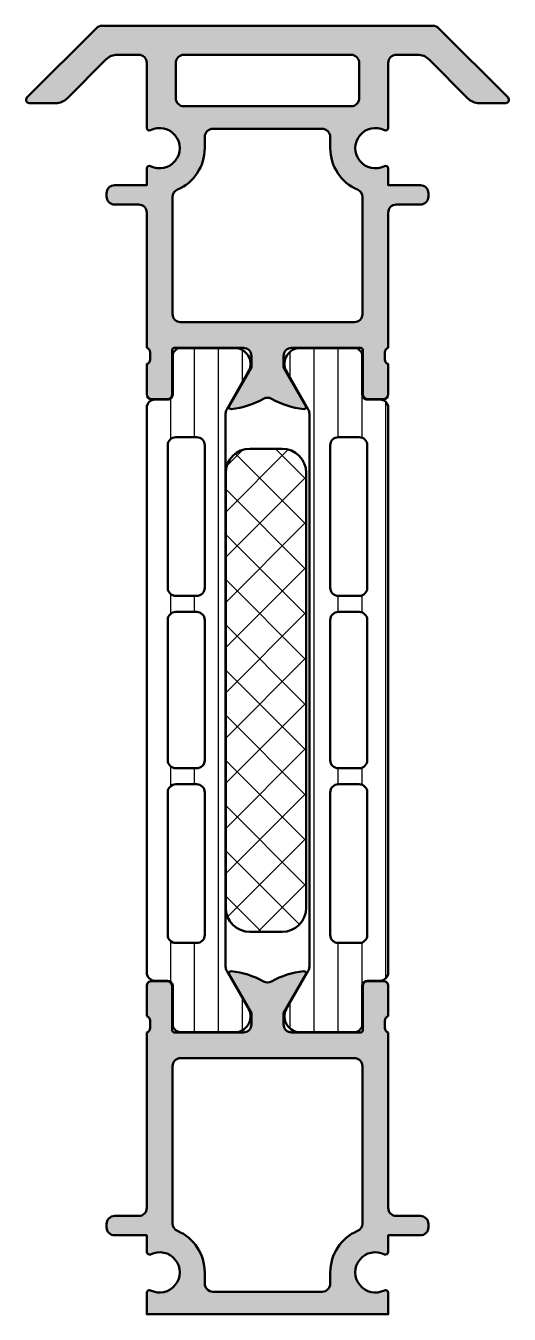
# Model space of a CAD drawing. Extents: x -7.5 to 22.5, y 0 to 80.
import ezdxf

# ---------------------------------------------------------------- set-up
doc = ezdxf.new("R2010")
doc.units = 0
for name, color, linetype, lineweight in [('0S-Alu contour', 7, 'Continuous', 50), ('0S-Alu hatch', 252, 'Continuous', 25), ('0S-Plastic contour', 254, 'Continuous', 50), ('0S-Plastic hatch', 253, 'Continuous', 25), ('0S-PT contour', 91, 'Continuous', 50), ('0S-PT hatch', 103, 'Continuous', 25)]:
    doc.layers.add(name, color=color, linetype=linetype, lineweight=lineweight)
pattern_1 = [(90, (0, 0), (-1.4859, 0), [])]

# ---------------------------------------------------------------- blocks, each defined once
blk = doc.blocks.new('346080__0D799F79_7EFB_4247_BAD4_C87EAAE6A629_')
at = {"layer": '0S-Alu hatch'}
h = blk.add_hatch(color=256, dxfattribs=at)
edge = h.paths.add_edge_path()
edge.add_line((2.89239105769e-05, 17.50002960205892), (2.8923910577e-05, 6.60003566741944))
edge.add_ellipse((-0.500013080869529, 6.600077672200706), major_axis=(-0.5000420065443594, 0), ratio=1, start_angle=90.0048114040394, end_angle=179.9951870110159, ccw=False)
edge.add_line((-0.4999710899210198, 6.100035667419438), (-1.999971030316371, 6.100035667419442))
edge.add_arc((-2.000228584716777, 5.600293221819845), 0.4997425119680484, 89.9704712318081, 180.0295287681875)
edge.add_line((-2.499971030316374, 5.600035667419478), (-2.499971030316374, 5.400023460388187))
edge.add_arc((-2.000218433039981, 5.399776057664576), 0.4997526585147987, 179.9716357037107, 270.0283642962989)
edge.add_line((-1.999971030316364, 4.900023460388182), (2.89239105769e-05, 4.900023460388186))
edge.add_line((2.89239105769e-05, 4.900023460388186), (-1.1372609898e-06, 3.865708730298914))
edge.add_arc((0.1657697569461196, 3.865703912357967), 0.1657708942771233, 179.9983347638019, 296.6132503565432)
edge.add_ellipse((0.7999870031057511, 2.599932995519967), major_axis=(-1.250000107417438, 0), ratio=1, start_angle=63.38683025048903, end_angle=296.6132591603734, ccw=False)
edge.add_arc((0.165767883745403, 1.334153465063353), 0.165779434419912, 63.38683025048902, 180.6286241129365)
edge.add_line((-1.5729132503e-06, 1.332334642454973), (0, 0))
edge.add_line((0, 0), (15.00002896968362, 0))
edge.add_line((15.00002896968362, 0), (15.00002896968362, 1.333801093661761))
edge.add_arc((14.83424990975447, 1.334153465063313), 0.165779434419946, 359.8782152357872, 476.6131697495111)
edge.add_ellipse((14.20002664630073, 2.599941266334264), major_axis=(-1.250009358356809, 0), ratio=1, start_angle=-116.6137069584521, end_angle=116.61316974951129, ccw=False)
edge.add_arc((14.83426591990201, 3.865736341936234), 0.1657931100806558, 243.3870600369931, 360.001665236198)
edge.add_line((15.00005902991265, 3.865741160523059), (15.00002896968363, 4.900023460388182))
edge.add_line((15.00002896968363, 4.900023460388182), (17.00002896968362, 4.900023460388185))
edge.add_arc((17.00027637240724, 5.399776057664564), 0.4997526585147854, 269.9716357037015, 360.0283642963021)
edge.add_line((17.50002896968362, 5.40002346038821), (17.50002896968362, 5.600035667419446))
edge.add_arc((17.00028652408403, 5.600293221819843), 0.499742511968044, 359.9704712318125, 450.0295287681927)
edge.add_line((17.00002896968362, 6.100035667419435), (15.50005948726174, 6.10003566741944))
edge.add_ellipse((15.50007096750912, 6.600077666876957), major_axis=(-0.5000419995893023, 0), ratio=1, start_angle=0.0048123791303282815, end_angle=89.99868457105032, ccw=False)
edge.add_line((15.00002896968362, 6.600035667419046), (15.00002896968362, 17.50002960205895))
edge.add_ellipse((15.07886541622667, 17.76755019405207), major_axis=(-0.2788950563274393, 0), ratio=1, start_angle=-1.1645893740957263, end_angle=73.580123580507, ccw=False)
edge.add_line((14.80002796968362, 17.77321860205044), (14.80002796968362, 18.22681260205044))
edge.add_ellipse((15.07889606532678, 18.23247326152751), major_axis=(-0.2789255417371401, 0), ratio=1, start_angle=-73.57540544464592, end_angle=1.1628700728883814, ccw=False)
edge.add_line((15.00002896968361, 18.50001660205044), (15.00002896968361, 20.38002760205896))
edge.add_arc((14.70002896968362, 20.38002760205896), 0.2999999999999971, 0, 90.00000000000067)
edge.add_line((14.70002896968361, 20.68002760205896), (13.72005465064083, 20.68002760205895))
edge.add_arc((13.72005465064082, 20.38002760205896), 0.2999999999999971, 89.99999999999967, 180)
edge.add_line((13.42005465064083, 20.38002760205896), (13.42005465064083, 17.62002960205896))
edge.add_ellipse((13.30005465064081, 17.62002960205895), major_axis=(-0.1200000000000241, 0), ratio=1, start_angle=90, end_angle=180, ccw=False)
edge.add_line((13.30005465064081, 17.50002960205893), (9.000028969683626, 17.50002960205893))
edge.add_ellipse((9.000028969683633, 18.00002960205893), major_axis=(-0.5000000000000036, 0), ratio=1, start_angle=0, end_angle=89.9999999999992, ccw=False)
edge.add_line((8.500028969683626, 18.00002960205893), (8.50002896968363, 18.70002960205893))
edge.add_line((8.50002896968363, 18.70002960205893), (9.87874930679488, 21.08825208965241))
edge.add_arc((9.76190918503533, 21.16190981741064), 0.1381197846482952, 327.7720668596318, 455.6225775507947)
edge.add_arc((10.23825221085743, 16.32342074021117), 4.999999999999957, 95.62257755079365, 119.8584385353931)
edge.add_ellipse((7.500028946797101, 21.09334037854454), major_axis=(-0.5000000000000036, 0), ratio=1, start_angle=60.14156146460829, end_angle=119.8584385353958, ccw=False)
edge.add_arc((4.761805682736737, 16.3234207402111), 5.000000000000028, 60.14156146460649, 84.37742244920602)
edge.add_arc((5.238148708558877, 21.16190981741064), 0.1381197846483, 84.37742244920582, 212.2279331403701)
edge.add_line((5.121308586799324, 21.08825208965241), (6.500028923910576, 18.70002960205892))
edge.add_line((6.500028923910576, 18.70002960205892), (6.500028923910575, 18.00002960205893))
edge.add_ellipse((6.000028923910572, 18.00002960205893), major_axis=(-0.5000000000000036, 0), ratio=1, start_angle=90.00000000000011, end_angle=180, ccw=False)
edge.add_line((6.000028923910573, 17.50002960205893), (1.700003242953368, 17.50002960205893))
edge.add_ellipse((1.700003242953367, 17.62002960205893), major_axis=(-0.120000000000001, 0), ratio=1, start_angle=0, end_angle=90.00000000000051, ccw=False)
edge.add_line((1.580003242953367, 17.62002960205893), (1.580003242953367, 20.38002760205893))
edge.add_arc((1.280003242953362, 20.38002760205893), 0.3000000000000078, 0, 89.99999999999947)
edge.add_line((1.280003242953364, 20.68002760205894), (0.3000289239105851, 20.68002760205893))
edge.add_arc((0.3000289239105831, 20.38002760205893), 0.3000000000000027, 89.99999999999962, 180)
edge.add_line((2.89239105804e-05, 20.38002760205893), (2.89239105804e-05, 18.50001660205042))
edge.add_ellipse((-0.0788381717325956, 18.23247326152747), major_axis=(-0.2789255417371566, 0), ratio=1, start_angle=178.8371299271139, end_angle=253.5754054446439, ccw=False)
edge.add_line((0.2000299239105807, 18.22681260205042), (0.2000299239105807, 17.77321860205042))
edge.add_ellipse((-0.0788075226324704, 17.76755019405204), major_axis=(-0.2788950563274382, 0), ratio=1, start_angle=106.41987641949271, end_angle=181.1645893740969, ccw=False)
edge = h.paths.add_edge_path()
edge.add_line((1.600004555621125, 5.63307553345733), (1.600004555621125, 15.40002346038819))
edge.add_ellipse((2.100031235651439, 15.39999678035787), major_axis=(-0.5000266807420995, 0), ratio=1, start_angle=270.00305714313663, end_angle=359.99694285675906, ccw=False)
edge.add_line((2.100004555621122, 15.90002346038818), (12.900022866168, 15.90002346038818))
edge.add_ellipse((12.90003318627854, 15.40003378049872), major_axis=(-0.4999896799959683, 0), ratio=1, start_angle=179.9988173777202, end_angle=270.00118262196577, ccw=False)
edge.add_line((13.400022866168, 15.40002346038813), (13.40002286616799, 5.633079660194056))
edge.add_ellipse((12.900022866168, 5.633079660194057), major_axis=(-0.4999999999999947, 0), ratio=1, start_angle=113.1999937799194, end_angle=180, ccw=False)
edge.add_arc((14.20003083855247, 2.599932899485758), 2.800000000039161, 113.1999937799194, 180)
edge.add_line((11.40003083851331, 2.599932899485759), (11.40003083851332, 1.899993896484375))
edge.add_ellipse((10.90003083851332, 1.899993896484375), major_axis=(-0.5, 0), ratio=1, start_angle=90, end_angle=180, ccw=False)
edge.add_line((10.90003083851332, 1.399993896484375), (4.099986954986541, 1.399993896484375))
edge.add_ellipse((4.09998695498654, 1.899993896484376), major_axis=(-0.5000000000000009, 0), ratio=1, start_angle=0, end_angle=90.00000000000011, ccw=False)
edge.add_line((3.599986954986539, 1.899993896484376), (3.599986954986539, 2.599932899481002))
edge.add_arc((0.7999869549854008, 2.599932899481002), 2.800000000001139, 0, 66.79982434315943)
edge.add_ellipse((2.100004555621127, 5.633075533457329), major_axis=(-0.5000000000000007, 0), ratio=1, start_angle=0, end_angle=66.79982434315929, ccw=False)
at = {"layer": '0S-Alu contour', "color": 7}
for points in [[(5.121308586799324, 21.08825208965241), (6.500028923910576, 18.70002960205892), (6.500028923910575, 18.00002960205893)], [(8.500028969683626, 18.00002960205893), (8.50002896968363, 18.70002960205893), (9.87874930679488, 21.08825208965241)], [(2.89239105804e-05, 20.38002760205893), (2.89239105804e-05, 18.50001660205042)], [(1.280003242953364, 20.68002760205894), (0.3000289239105851, 20.68002760205893)], [(1.580003242953367, 17.62002960205893), (1.580003242953367, 20.38002760205893)], [(13.42005465064083, 20.38002760205896), (13.42005465064083, 17.62002960205896)], [(14.70002896968361, 20.68002760205896), (13.72005465064083, 20.68002760205895)], [(15.00002896968361, 18.50001660205044), (15.00002896968361, 20.38002760205896)], [(0.2000299239105807, 18.22681260205042), (0.2000299239105807, 17.77321860205042)], [(14.80002796968362, 17.77321860205044), (14.80002796968362, 18.22681260205044)], [(2.89239105769e-05, 17.50002960205892), (2.8923910577e-05, 6.60003566741944)], [(6.000028923910573, 17.50002960205893), (1.700003242953368, 17.50002960205893)], [(13.30005465064081, 17.50002960205893), (9.000028969683626, 17.50002960205893)], [(15.00002896968362, 6.600035667419046), (15.00002896968362, 17.50002960205895)], [(1.600004555621125, 5.63307553345733), (1.600004555621125, 15.40002346038819)], [(2.100004555621122, 15.90002346038818), (12.900022866168, 15.90002346038818)], [(13.400022866168, 15.40002346038813), (13.40002286616799, 5.633079660194056)], [(-2.499971030316374, 5.600035667419478), (-2.499971030316374, 5.400023460388187)], [(-0.4999710899210198, 6.100035667419438), (-1.999971030316371, 6.100035667419442)], [(17.00002896968362, 6.100035667419435), (15.50005948726174, 6.10003566741944)], [(17.50002896968362, 5.40002346038821), (17.50002896968362, 5.600035667419446)], [(-1.999971030316364, 4.900023460388182), (2.89239105769e-05, 4.900023460388186), (-1.1372609898e-06, 3.865708730298914)], [(15.00005902991265, 3.865741160523059), (15.00002896968363, 4.900023460388182), (17.00002896968362, 4.900023460388185)], [(3.599986954986539, 1.899993896484376), (3.599986954986539, 2.599932899481002)], [(11.40003083851331, 2.599932899485759), (11.40003083851332, 1.899993896484375)], [(-1.5729132503e-06, 1.332334642454973), (0, 0), (15.00002896968362, 0), (15.00002896968362, 1.333801093661761)], [(10.90003083851332, 1.399993896484375), (4.099986954986541, 1.399993896484375)]]:
    blk.add_lwpolyline(points, dxfattribs=at)
for centre, radius, start, end in [((5.238148708558877, 21.16190981741064), 0.1381197846483, 84.37742244920582, 212.2279331403701), ((4.761805682736737, 16.3234207402111), 5.000000000000028, 60.14156146460649, 84.37742244920602), ((10.23825221085743, 16.32342074021117), 4.999999999999957, 95.62257755079365, 119.8584385353931), ((9.76190918503533, 21.16190981741064), 0.1381197846482952, 327.7720668596318, 95.62257755079469), ((0.3000289239105831, 20.38002760205893), 0.3000000000000027, 89.99999999999962, 180), ((1.280003242953362, 20.38002760205893), 0.3000000000000078, 0, 89.99999999999947), ((13.72005465064082, 20.38002760205896), 0.2999999999999971, 89.99999999999967, 180), ((14.70002896968362, 20.38002760205896), 0.2999999999999971, 0, 90.00000000000067), ((-2.000228584716777, 5.600293221819845), 0.4997425119680484, 89.9704712318081, 180.0295287681875), ((17.00028652408403, 5.600293221819843), 0.499742511968044, 359.9704712318125, 90.0295287681927), ((-2.000218433039981, 5.399776057664576), 0.4997526585147987, 179.9716357037107, 270.0283642962989), ((0.7999869549854008, 2.599932899481002), 2.800000000001139, 0, 66.79982434315943), ((14.20003083855247, 2.599932899485758), 2.800000000039161, 113.1999937799194, 180), ((17.00027637240724, 5.399776057664564), 0.4997526585147854, 269.9716357037015, 0.0283642963021678), ((0.1657697569461196, 3.865703912357967), 0.1657708942771233, 179.9983347638019, 296.6132503565432), ((14.83426591990201, 3.865736341936234), 0.1657931100806558, 243.3870600369931, 0.0016652361980822), ((0.165767883745403, 1.334153465063353), 0.165779434419912, 63.38683025048902, 180.6286241129365), ((14.83424990975447, 1.334153465063313), 0.165779434419946, 359.8782152357872, 116.6131697495111)]:
    blk.add_arc(centre, radius, start, end, dxfattribs=at)
at = {"layer": '0S-Alu contour', "color": 7, "extrusion": (0, 0, -1)}
for centre, radius, start, end in [((-7.500028946797101, 21.09334037854454), 0.5000000000000036, 240.1415614646042, 299.8584385353918), ((0.0788381717325956, 18.23247326152747), 0.2789255417371566, 106.4245945553561, 181.1628700728862), ((-15.07889606532678, 18.23247326152751), 0.2789255417371401, 358.8371299271116, 73.57540544464592), ((0.0788075226324704, 17.76755019405204), 0.2788950563274382, 178.8354106259031, 253.5801235805073), ((-1.700003242953367, 17.62002960205893), 0.120000000000001, 269.9999999999995, 0), ((-6.000028923910572, 18.00002960205893), 0.5000000000000036, 180, 269.9999999999999), ((-9.000028969683633, 18.00002960205893), 0.5000000000000036, 270.0000000000008, 0), ((-13.30005465064081, 17.62002960205895), 0.1200000000000241, 180, 270), ((-15.07886541622667, 17.76755019405207), 0.2788950563274393, 286.419876419493, 1.164589374095672), ((-2.100031235651439, 15.39999678035787), 0.5000266807420995, 0.0030571432409504, 89.99694285686336), ((-12.90003318627854, 15.40003378049872), 0.4999896799959683, 89.99881737803425, 180.0011826222798), ((0.500013080869529, 6.600077672200706), 0.5000420065443594, 180.0048129889842, 269.9951885959606), ((-15.50007096750912, 6.600077666876957), 0.5000419995893023, 270.0013154289497, 359.9951876208697), ((-2.100004555621127, 5.633075533457329), 0.5000000000000007, 293.2001756568407, 0), ((-12.900022866168, 5.633079660194057), 0.4999999999999947, 180, 246.8000062200806), ((-0.7999870031057511, 2.599932995519967), 1.250000107417438, 63.38674083962662, 296.613169749511), ((-14.20002664630073, 2.599941266334264), 1.250009358356809, 243.3868302504887, 116.6137069584522), ((-4.09998695498654, 1.899993896484376), 0.5000000000000009, 269.9999999999999, 0), ((-10.90003083851332, 1.899993896484375), 0.5, 180, 270)]:
    blk.add_arc(centre, radius, start, end, dxfattribs=at)
blk = doc.blocks.new('368680__554D587D_BAA9_4C55_BEB9_07C86E115BAE_')
at = {"layer": '0S-PT hatch'}
h = blk.add_hatch(dxfattribs=at)
h.set_pattern_fill('ANSI37', color=256, scale=0.625, angle=90, style=0)
h.set_pattern_definition([(135, (0, 0), (-1.403165018917055, -1.403165018917055), []), (225, (0, 0), (1.403165018917055, -1.403165018917055), [])])
edge = h.paths.add_edge_path()
edge.add_arc((6.405330926124975, 52.2413645173685), 1.5, 90, 180)
edge.add_line((4.905330926124975, 52.2413645173685), (4.905330926124975, 25.2413645173685))
edge.add_arc((6.405330926124975, 25.2413645173685), 1.5, 180, 270)
edge.add_line((6.405330926124975, 23.7413645173685), (8.405330926124975, 23.7413645173685))
edge.add_arc((8.405330926124975, 25.2413645173685), 1.5, 270, 360)
edge.add_line((9.905330926124975, 25.2413645173685), (9.905330926124975, 52.2413645173685))
edge.add_arc((8.405330926124975, 52.2413645173685), 1.5, 0, 90)
edge.add_line((8.405330926124975, 53.74136451736849), (6.405330926124975, 53.74136451736849))
at = {"layer": '0S-PT contour', "color": 7}
for points in [[(8.405330926124975, 53.74136451736849), (6.405330926124975, 53.74136451736849)], [(4.905330926124975, 52.2413645173685), (4.905330926124975, 25.2413645173685)], [(9.905330926124975, 25.2413645173685), (9.905330926124975, 52.2413645173685)], [(6.405330926124975, 23.7413645173685), (8.405330926124975, 23.7413645173685)]]:
    blk.add_lwpolyline(points, dxfattribs=at)
for centre, start, end in [((6.405330926124975, 52.2413645173685), 90, 180), ((8.405330926124975, 52.2413645173685), 0, 90), ((6.405330926124975, 25.2413645173685), 180, 270), ((8.405330926124975, 25.2413645173685), 270, 0)]:
    blk.add_arc(centre, 1.5, start, end, dxfattribs=at)
blk = doc.blocks.new('284015__17DD1407_E9AD_4F3C_A95F_A4BABF3EAE0A___3DB1131D_4E0D_4E26_A39C_05E73E5D67B9_')
at = {"layer": '0S-Plastic hatch'}
h = blk.add_hatch(dxfattribs=at)
h.set_pattern_fill('ANSI31', color=256, scale=0.4680000000000001, angle=45, style=0)
h.set_pattern_definition(pattern_1)
edge = h.paths.add_edge_path()
edge.add_line((15.00127567324182, 56.29238092622379), (15.00016298394707, 21.20988757453984))
edge.add_ellipse((14.50016566308723, 21.20990300592413), major_axis=(-0.4999973210979765, 0), ratio=1, start_angle=89.99761772008799, end_angle=179.998231684107, ccw=False)
edge.add_line((14.50014487388453, 20.70990568525834), (13.68981354106963, 20.70993431167654))
edge.add_arc((13.68980267483531, 20.40993431187334), 0.2999999999999934, 89.99792470211386, 179.9979247021014)
edge.add_line((13.3898026750321, 20.40994517810772), (13.39004769561292, 18.00994678472217))
edge.add_ellipse((12.89005171840669, 18.00996225534193), major_axis=(-0.4999959774455781, 0), ratio=1, start_angle=89.9976222209279, end_angle=179.9982271832753, ccw=False)
edge.add_line((12.89003096853678, 17.50996627832691), (9.413489472730946, 17.51009292579099))
edge.add_ellipse((9.555835973612721, 18.49990584526169), major_axis=(-0.9999960709244767, 0), ratio=1, start_angle=-32.72909139772668, end_angle=81.81631665021439, ccw=False)
edge.add_line((8.714602907392479, 19.04057124101222), (10.03315533684888, 21.3241803302616))
edge.add_arc((9.600151675595194, 21.57419598845542), 0.5000000000017341, 329.997928102921, 359.9978647972849)
edge.add_line((10.10015167524973, 21.57417735529663), (10.10123798768076, 55.92844611089619))
edge.add_arc((9.601237988025083, 55.92846369852667), 0.4999999999822601, 359.9979846060473, 389.9979213026107)
edge.add_line((10.03425975964536, 56.17844798860326), (8.71587276184369, 58.46215258984989))
edge.add_ellipse((9.557144992502465, 59.00275704394438), major_axis=(-0.9999960709244767, 0), ratio=1, start_angle=-81.82046724598729, end_angle=32.72494080195412, ccw=False)
edge.add_line((9.41487019558826, 59.99258027262079), (12.89141169139411, 59.9924536251567))
edge.add_ellipse((12.89139622077438, 59.49245764795049), major_axis=(-0.4999959774455462, 0), ratio=1, start_angle=179.9976222209286, end_angle=269.99822718330336, ccw=False)
edge.add_line((13.39139219778936, 59.49243689808059), (13.39097331757655, 57.09243852874208))
edge.add_arc((13.69097331737982, 57.09242766250778), 0.3000000000000183, 179.9979247021014, 269.9979247021026)
edge.add_line((13.69096245114544, 56.79242766270456), (14.50129378396035, 56.79239903628634))
edge.add_ellipse((14.50127835257608, 56.29240171542654), major_axis=(-0.4999973210979339, 0), ratio=1, start_angle=179.9976177199983, end_angle=269.998231684144, ccw=False)
edge = h.paths.add_edge_path()
edge.add_line((13.70071428536301, 45.10132102927189), (13.70071428536301, 53.95133018454523))
edge.add_arc((13.20072954415211, 53.95133018455045), 0.4999847412109091, 0, 90.00000000000448)
edge.add_line((13.20072954415208, 54.45131492576136), (11.90071886299973, 54.45131492576136))
edge.add_arc((11.90071886299971, 53.95129966697232), 0.5000152587890412, 89.99999999999756, 180)
edge.add_line((11.40070360421067, 53.95129966697232), (11.40070360421068, 45.10132102927942))
edge.add_arc((11.90069996485398, 45.10131738992035), 0.4999963606565535, 179.9995829571354, 270.0004170425919)
edge.add_line((11.90070360421067, 44.60132102927704), (13.20069771047859, 44.60132102927706))
edge.add_arc((13.20071428327538, 45.10132103109003), 0.5000000020876368, 269.998100897386, 360)
edge = h.paths.add_edge_path()
edge.add_line((13.70071428536303, 34.40131492575615), (13.70071428536301, 43.10132102927183))
edge.add_arc((13.20071428536302, 43.10132102927704), 0.5, 0, 90.00000000000063)
edge.add_line((13.20071428536301, 43.60132102927704), (11.90070360421065, 43.60132102927701))
edge.add_arc((11.90070360421068, 43.10132102927699), 0.5000000000000125, 90.00000000000306, 180)
edge.add_line((11.40070360421067, 43.10132102927699), (11.40070360421067, 34.40131492576138))
edge.add_arc((11.90070360421069, 34.40131492576138), 0.5000000000000214, 180, 269.9999999988067)
edge.add_line((11.90070360420028, 33.90131492576136), (13.20071428535261, 33.90131492576135))
edge.add_arc((13.20071428536305, 34.40131492576132), 0.4999999999999734, 269.9999999988033, 360)
edge = h.paths.add_edge_path()
edge.add_line((13.7007142853734, 23.55132102997034), (13.7007142853734, 32.4013149264546))
edge.add_arc((13.2007142832161, 32.40131492457716), 0.5000000021573007, 0, 90.00189908949643)
edge.add_line((13.20069771053378, 32.90131492645981), (11.90070360422104, 32.90131492645982))
edge.add_arc((11.90069996486432, 32.40131856581656), 0.4999963606565056, 89.99958295740348, 180.0004170428646)
edge.add_line((11.40070360422106, 32.4013149264575), (11.40070360422106, 23.55132102997794))
edge.add_arc((11.90069996486444, 23.55131739061887), 0.4999963606566246, 179.9995829571354, 270.0004170425837)
edge.add_line((11.90070360422106, 23.0513210299755), (13.20069771048896, 23.0513210299755))
edge.add_arc((13.20071428328579, 23.55132103178845), 0.5000000020876137, 269.9981008973817, 360)
at = {"layer": '0S-Alu contour', "color": 7}
for points in [[(13.20072954415208, 54.45131492576136), (11.90071886299973, 54.45131492576136)], [(11.40070360421067, 53.95129966697232), (11.40070360421068, 45.10132102927942)], [(13.70071428536301, 45.10132102927189), (13.70071428536301, 53.95133018454523)], [(11.90070360421067, 44.60132102927704), (13.20069771047859, 44.60132102927706)], [(13.20071428536301, 43.60132102927704), (11.90070360421065, 43.60132102927701)], [(11.40070360421067, 43.10132102927699), (11.40070360421067, 34.40131492576138)], [(13.70071428536303, 34.40131492575615), (13.70071428536301, 43.10132102927183)], [(11.90070360420028, 33.90131492576136), (13.20071428535261, 33.90131492576135)], [(13.20069771053378, 32.90131492645981), (11.90070360422104, 32.90131492645982)], [(11.40070360422106, 32.4013149264575), (11.40070360422106, 23.55132102997794)], [(13.7007142853734, 23.55132102997034), (13.7007142853734, 32.4013149264546)], [(11.90070360422106, 23.0513210299755), (13.20069771048896, 23.0513210299755)]]:
    blk.add_lwpolyline(points, dxfattribs=at)
for centre, radius, start, end in [((11.90071886299971, 53.95129966697232), 0.5000152587890412, 89.99999999999756, 180), ((13.20072954415211, 53.95133018455045), 0.4999847412109091, 0, 90.00000000000448), ((11.90069996485398, 45.10131738992035), 0.4999963606565535, 179.9995829571354, 270.0004170425919), ((13.20071428327538, 45.10132103109003), 0.5000000020876368, 269.998100897386, 0), ((11.90070360421068, 43.10132102927699), 0.5000000000000125, 90.00000000000306, 180), ((13.20071428536302, 43.10132102927704), 0.5, 0, 90.00000000000063), ((11.90070360421069, 34.40131492576138), 0.5000000000000214, 180, 269.9999999988067), ((13.20071428536305, 34.40131492576132), 0.4999999999999734, 269.9999999988033, 0), ((11.90069996486432, 32.40131856581656), 0.4999963606565056, 89.99958295740348, 180.0004170428646), ((13.2007142832161, 32.40131492457716), 0.5000000021573007, 0, 90.00189908949643), ((11.90069996486444, 23.55131739061887), 0.4999963606566246, 179.9995829571354, 270.0004170425837), ((13.20071428328579, 23.55132103178845), 0.5000000020876137, 269.9981008973817, 0)]:
    blk.add_arc(centre, radius, start, end, dxfattribs=at)
at = {"layer": '0S-Plastic contour', "color": 7}
for points in [[(9.41487019558826, 59.99258027262079), (12.89141169139411, 59.9924536251567)], [(13.39139219778936, 59.49243689808059), (13.39097331757655, 57.09243852874208)], [(10.03425975964536, 56.17844798860326), (8.71587276184369, 58.46215258984989)], [(13.69096245114544, 56.79242766270456), (14.50129378396035, 56.79239903628634)], [(15.00127567324182, 56.29238092622379), (15.00016298394707, 21.20988757453984)], [(10.10015167524973, 21.57417735529663), (10.10123798768076, 55.92844611089619)], [(8.714602907392479, 19.04057124101222), (10.03315533684888, 21.3241803302616)], [(13.3898026750321, 20.40994517810772), (13.39004769561292, 18.00994678472217)], [(14.50014487388453, 20.70990568525834), (13.68981354106963, 20.70993431167654)], [(12.89003096853678, 17.50996627832691), (9.413489472730946, 17.51009292579099)]]:
    blk.add_lwpolyline(points, dxfattribs=at)
at = {"layer": '0S-Plastic contour', "color": 7, "extrusion": (0, 0, -1)}
for centre, radius, start, end in [((-9.557144992502465, 59.00275704394438), 0.9999960709244767, 327.275059198046, 81.82046724598739), ((-12.89139622077438, 59.49245764795049), 0.4999959774455462, 90.00177281669666, 180.0023777790715), ((-14.50127835257608, 56.29240171542654), 0.4999973210979339, 90.00176831585601, 180.0023822800018), ((-14.50016566308723, 21.20990300592413), 0.4999973210979765, 180.001768315893, 270.002382279912), ((-9.555835973612721, 18.49990584526169), 0.9999960709244767, 278.1836833497857, 32.72909139772669), ((-12.89005171840669, 18.00996225534193), 0.4999959774455781, 180.0017728167248, 270.0023777790721)]:
    blk.add_arc(centre, radius, start, end, dxfattribs=at)
at = {"layer": '0S-Plastic contour', "color": 7}
for centre, radius, start, end in [((13.69097331737982, 57.09242766250778), 0.3000000000000183, 179.9979247021014, 269.9979247021026), ((9.601237988025083, 55.92846369852667), 0.4999999999822601, 359.9979846060473, 29.99792130261067), ((9.600151675595194, 21.57419598845542), 0.5000000000017341, 329.997928102921, 359.9978647972849), ((13.68980267483531, 20.40993431187334), 0.2999999999999934, 89.99792470211386, 179.9979247021014)]:
    blk.add_arc(centre, radius, start, end, dxfattribs=at)
blk = doc.blocks.new('284015__0CD1E281_54DC_4C51_AD1E_2F24E1C09919___5BF80BE6_5C90_403D_9A10_ADADD09DDA0C_')
at = {"layer": '0S-Plastic hatch'}
h = blk.add_hatch(dxfattribs=at)
h.set_pattern_fill('ANSI31', color=256, scale=0.4680000000000001, angle=45, style=0)
h.set_pattern_definition(pattern_1)
edge = h.paths.add_edge_path()
edge.add_line((-0.001217779647638, 56.29238092622377), (-0.0001050903528914, 21.2098875745398))
edge.add_arc((0.499892230506962, 21.2099030059241), 0.4999973210979823, 180.001768315893, 270.0023822799114)
edge.add_line((0.4999130197096497, 20.70990568525832), (1.310244352524557, 20.70993431167651))
edge.add_ellipse((1.310255218758871, 20.40993431187331), major_axis=(-0.3000000000000005, 0), ratio=1, start_angle=180.0020752978986, end_angle=270.0020752978851, ccw=False)
edge.add_line((1.610255218562078, 20.40994517810769), (1.610010197981258, 18.00994678472214))
edge.add_arc((2.110006175187494, 18.0099622553419), 0.4999959774455781, 180.0017728167248, 270.0023777790721)
edge.add_line((2.110026925057398, 17.50996627832688), (5.586568420863239, 17.51009292579096))
edge.add_arc((5.444221919981464, 18.49990584526167), 0.99999607092448, 278.1836833497855, 392.7290913977264)
edge.add_line((6.285454986201713, 19.04057124101219), (4.966902556745308, 21.32418033026157))
edge.add_ellipse((5.399906217997355, 21.57419598845597), major_axis=(-0.5000000000000548, 0), ratio=1, start_angle=0.0021352027151237962, end_angle=30.002071897230223, ccw=False)
edge.add_line((4.899906218344495, 21.57417735529718), (4.898819905913425, 55.92844611089617))
edge.add_ellipse((5.398819905604128, 55.92846369851798), major_axis=(-0.500000000000027, 0), ratio=1, start_angle=-29.9979213014617, end_angle=0.002015393048509395, ccw=False)
edge.add_line((4.965798133963451, 56.17844798859477), (6.284185131750495, 58.46215258984987))
edge.add_arc((5.442912901091707, 59.00275704394434), 0.999996070924482, 327.2750591980466, 441.8204672459869)
edge.add_line((5.585187698005922, 59.99258027262076), (2.108646202200078, 59.99245362515667))
edge.add_arc((2.108661672819835, 59.49245764795044), 0.4999959774455675, 90.00177281669987, 180.0023777790715)
edge.add_line((1.608665695804829, 59.49243689808055), (1.609084576017627, 57.09243852874205))
edge.add_ellipse((1.309084576214427, 57.09242766250772), major_axis=(-0.2999999999999912, 0), ratio=1, start_angle=90.0020752978844, end_angle=180.0020752978986, ccw=False)
edge.add_line((1.309095442448737, 56.79242766270452), (0.4987641096338336, 56.79239903628632))
edge.add_arc((0.4987795410181369, 56.29240171542648), 0.4999973210979623, 90.00176831585983, 180.0023822800018)
edge = h.paths.add_edge_path()
edge.add_line((1.29934360823117, 45.10132102927187), (1.29934360823117, 53.9513301845452))
edge.add_ellipse((1.799328349442101, 53.9513301845504), major_axis=(-0.4999847412109306, 0), ratio=1, start_angle=269.99999999999926, end_angle=360, ccw=False)
edge.add_line((1.799328349442107, 54.45131492576133), (3.099339030594451, 54.45131492576133))
edge.add_ellipse((3.099339030594458, 53.95129966697227), major_axis=(-0.5000152587890554, 0), ratio=1, start_angle=180, end_angle=270.0000000000008, ccw=False)
edge.add_line((3.599354289383513, 53.95129966697227), (3.599354289383513, 45.10132102927939))
edge.add_ellipse((3.09935792874019, 45.10131738992033), major_axis=(-0.4999963606565682, 0), ratio=1, start_angle=89.99958295740907, end_angle=180.0004170428646, ccw=False)
edge.add_line((3.099354289383513, 44.601321029277), (1.799360183115596, 44.601321029277))
edge.add_ellipse((1.799343610318792, 45.10132103108997), major_axis=(-0.5000000020876216, 0), ratio=1, start_angle=0, end_angle=90.00189910261571, ccw=False)
edge = h.paths.add_edge_path()
edge.add_line((1.299343608231156, 34.40131492575612), (1.29934360823117, 43.1013210292718))
edge.add_ellipse((1.79934360823117, 43.10132102927701), major_axis=(-0.5, 0), ratio=1, start_angle=270, end_angle=360, ccw=False)
edge.add_line((1.79934360823117, 43.60132102927701), (3.099354289383528, 43.601321029277))
edge.add_ellipse((3.099354289383524, 43.10132102927702), major_axis=(-0.4999999999999894, 0), ratio=1, start_angle=180, end_angle=269.9999999999996, ccw=False)
edge.add_line((3.599354289383513, 43.10132102927702), (3.599354289383513, 34.40131492576134))
edge.add_ellipse((3.099354289383499, 34.40131492576134), major_axis=(-0.5000000000000142, 0), ratio=1, start_angle=90.000000001192, end_angle=180, ccw=False)
edge.add_line((3.099354289393902, 33.90131492576133), (1.799343608241572, 33.90131492576133))
edge.add_ellipse((1.799343608231156, 34.40131492576133), major_axis=(-0.5, 0), ratio=1, start_angle=0, end_angle=90.00000000119371, ccw=False)
edge = h.paths.add_edge_path()
edge.add_line((1.299343608220782, 23.55132102997031), (1.299343608220782, 32.40131492645458))
edge.add_ellipse((1.799343610378088, 32.40131492457712), major_axis=(-0.5000000021573064, 0), ratio=1, start_angle=269.99810091050426, end_angle=360, ccw=False)
edge.add_line((1.799360183060402, 32.90131492645978), (3.09935428937314, 32.90131492645979))
edge.add_ellipse((3.09935792872986, 32.40131856581653), major_axis=(-0.4999963606565109, 0), ratio=1, start_angle=179.9995829571355, end_angle=270.0004170425959, ccw=False)
edge.add_line((3.599354289373126, 32.40131492645746), (3.599354289373125, 23.5513210299779))
edge.add_ellipse((3.099357928729749, 23.55131739061884), major_axis=(-0.4999963606566215, 0), ratio=1, start_angle=89.99958295741521, end_angle=180.0004170428646, ccw=False)
edge.add_line((3.099354289373125, 23.05132102997546), (1.799360183105223, 23.05132102997547))
edge.add_ellipse((1.799343610308402, 23.55132103178843), major_axis=(-0.5000000020876207, 0), ratio=1, start_angle=0, end_angle=90.00189910261747, ccw=False)
at = {"layer": '0S-Alu contour', "color": 7}
for points in [[(1.799328349442107, 54.45131492576133), (3.099339030594451, 54.45131492576133)], [(1.29934360823117, 45.10132102927187), (1.29934360823117, 53.9513301845452)], [(3.599354289383513, 53.95129966697227), (3.599354289383513, 45.10132102927939)], [(3.099354289383513, 44.601321029277), (1.799360183115596, 44.601321029277)], [(1.79934360823117, 43.60132102927701), (3.099354289383528, 43.601321029277)], [(1.299343608231156, 34.40131492575612), (1.29934360823117, 43.1013210292718)], [(3.599354289383513, 43.10132102927702), (3.599354289383513, 34.40131492576134)], [(3.099354289393902, 33.90131492576133), (1.799343608241572, 33.90131492576133)], [(1.799360183060402, 32.90131492645978), (3.09935428937314, 32.90131492645979)], [(1.299343608220782, 23.55132102997031), (1.299343608220782, 32.40131492645458)], [(3.599354289373126, 32.40131492645746), (3.599354289373125, 23.5513210299779)], [(3.099354289373125, 23.05132102997546), (1.799360183105223, 23.05132102997547)]]:
    blk.add_lwpolyline(points, dxfattribs=at)
at = {"layer": '0S-Alu contour', "color": 7, "extrusion": (0, 0, -1)}
for centre, radius, start, end in [((-1.799328349442101, 53.9513301845504), 0.4999847412109306, 0, 90.00000000000075), ((-3.099339030594458, 53.95129966697227), 0.5000152587890554, 89.9999999999992, 180), ((-1.799343610318792, 45.10132103108997), 0.5000000020876216, 269.9981008973843, 0), ((-3.09935792874019, 45.10131738992033), 0.4999963606565682, 179.9995829571354, 270.000417042591), ((-1.79934360823117, 43.10132102927701), 0.5, 0, 90), ((-3.099354289383524, 43.10132102927702), 0.4999999999999894, 90.0000000000004, 180), ((-1.799343608231156, 34.40131492576133), 0.5, 269.9999999988063, 0), ((-3.099354289383499, 34.40131492576134), 0.5000000000000142, 180, 269.999999998808), ((-1.799343610378088, 32.40131492457712), 0.5000000021573064, 0, 90.00189908949572), ((-3.09935792872986, 32.40131856581653), 0.4999963606565109, 89.99958295740404, 180.0004170428646), ((-1.799343610308402, 23.55132103178843), 0.5000000020876207, 269.9981008973825, 0), ((-3.099357928729749, 23.55131739061884), 0.4999963606566215, 179.9995829571354, 270.0004170425849)]:
    blk.add_arc(centre, radius, start, end, dxfattribs=at)
at = {"layer": '0S-Plastic contour', "color": 7}
for points in [[(1.608665695804829, 59.49243689808055), (1.609084576017627, 57.09243852874205)], [(5.585187698005922, 59.99258027262076), (2.108646202200078, 59.99245362515667)], [(4.965798133963451, 56.17844798859477), (6.284185131750495, 58.46215258984987)], [(-0.001217779647638, 56.29238092622377), (-0.0001050903528914, 21.2098875745398)], [(1.309095442448737, 56.79242766270452), (0.4987641096338336, 56.79239903628632)], [(4.899906218344495, 21.57417735529718), (4.898819905913425, 55.92844611089617)], [(6.285454986201713, 19.04057124101219), (4.966902556745308, 21.32418033026157)], [(0.4999130197096497, 20.70990568525832), (1.310244352524557, 20.70993431167651)], [(1.610255218562078, 20.40994517810769), (1.610010197981258, 18.00994678472214)], [(2.110026925057398, 17.50996627832688), (5.586568420863239, 17.51009292579096)]]:
    blk.add_lwpolyline(points, dxfattribs=at)
for centre, radius, start, end in [((2.108661672819835, 59.49245764795044), 0.4999959774455675, 90.00177281669987, 180.0023777790715), ((5.442912901091707, 59.00275704394434), 0.999996070924482, 327.2750591980466, 81.8204672459869), ((0.4987795410181369, 56.29240171542648), 0.4999973210979623, 90.00176831585983, 180.0023822800018), ((0.499892230506962, 21.2099030059241), 0.4999973210979823, 180.001768315893, 270.0023822799114), ((5.444221919981464, 18.49990584526167), 0.99999607092448, 278.1836833497855, 32.72909139772641), ((2.110006175187494, 18.0099622553419), 0.4999959774455781, 180.0017728167248, 270.0023777790721)]:
    blk.add_arc(centre, radius, start, end, dxfattribs=at)
at = {"layer": '0S-Plastic contour', "color": 7, "extrusion": (0, 0, -1)}
for centre, radius, start, end in [((-1.309084576214427, 57.09242766250772), 0.2999999999999912, 179.9979247021014, 269.9979247021156), ((-5.398819905604128, 55.92846369851798), 0.500000000000027, 359.9979846069515, 29.99792130146168), ((-5.399906217997355, 21.57419598845597), 0.5000000000000548, 329.9979281027698, 359.9978647972849), ((-1.310255218758871, 20.40993431187331), 0.3000000000000005, 89.99792470211493, 179.9979247021014)]:
    blk.add_arc(centre, radius, start, end, dxfattribs=at)
blk = doc.blocks.new('346070__F173DD93_2549_40BC_ADEA_4E5C5B885101_')
at = {"layer": '0S-Alu hatch'}
h = blk.add_hatch(color=256, dxfattribs=at)
edge = h.paths.add_edge_path()
edge.add_arc((-7.304144592214927, 75.4000436782837), 0.2000000000000038, 134.9999936641657, 269.9999999999995)
edge.add_line((-7.304144592214929, 75.20004367828369), (-5.656187475068495, 75.20004367828369))
edge.add_arc((-5.656187475068493, 76.20004367828369), 1.000000000000005, 269.9999999999999, 314.9931089170292)
edge.add_line((-4.949165744204231, 75.49285185700342), (-2.534202215785214, 77.90723454987136))
edge.add_ellipse((-1.827180484920918, 77.20004272859101), major_axis=(-1.000000000000079, 0), ratio=1, start_angle=269.9986823406988, end_angle=314.9931089170277, ccw=False)
edge.add_line((-1.827157487427695, 78.20004272832665), (-0.4999999999999907, 78.20001220703125))
edge.add_ellipse((-0.499989679889458, 77.70002252714178), major_axis=(-0.4999896799959737, 0), ratio=1, start_angle=179.9988173777202, end_angle=270.0011826219647, ccw=False)
edge.add_line((7.4e-15, 77.7000122070312), (7.2e-15, 73.66780347008091))
edge.add_arc((0.1657678837454028, 73.66584653493663), 0.1657794344199118, 179.3236390925501, 296.6131697495082)
edge.add_ellipse((0.799986954986542, 72.40006710051674), major_axis=(-1.249999999999998, 0), ratio=1, start_angle=63.386740839626384, end_angle=296.61316974951154, ccw=False)
edge.add_arc((0.1657700930816464, 71.1342970074351), 0.1657700930816394, 63.38674083962821, 180)
edge.add_line((7e-15, 71.1342970074351), (7.1e-15, 70.10003662109375))
edge.add_line((7.1e-15, 70.10003662109375), (-1.999999999999993, 70.10003662109375))
edge.add_arc((-2.000249890440971, 69.60028651153473), 0.4997501720354743, 89.97135034862113, 180.0286496513813)
edge.add_line((-2.499999999999992, 69.60003662109374), (-2.499999999999992, 69.4000244140625))
edge.add_arc((-2.000249890440973, 69.39977452362152), 0.499750172035472, 179.9713503486187, 270.028649651379)
edge.add_line((-1.999999999999994, 68.9000244140625), (-0.4999999999999919, 68.9000244140625))
edge.add_ellipse((-0.4999896798894346, 68.40003473417306), major_axis=(-0.4999896799959453, 0), ratio=1, start_angle=179.9988173777202, end_angle=270.0011826219675, ccw=False)
edge.add_line((7.9e-15, 68.40002441406244), (7.1e-15, 60))
edge.add_ellipse((-0.0788364465430572, 59.73247940800687), major_axis=(-0.278895056327454, 0), ratio=1, start_angle=178.8354106259045, end_angle=253.58012358050462, ccw=False)
edge.add_line((0.2000010000000111, 59.72681100000851), (0.2000010000000111, 59.27321700000851))
edge.add_ellipse((-0.0788670956431658, 59.26755634053145), major_axis=(-0.2789255417371582, 0), ratio=1, start_angle=106.4245945553555, end_angle=181.1628700728853, ccw=False)
edge.add_line((8.8e-15, 59.00001300000851), (1.07e-14, 57.120002))
edge.add_arc((0.3000000000000153, 57.120002), 0.3000000000000046, 180, 269.9999999999994)
edge.add_line((0.300000000000012, 56.820002), (1.279974319042792, 56.820002))
edge.add_arc((1.279974319042792, 57.120002), 0.3000000000000043, 269.9999999999999, 360)
edge.add_line((1.579974319042797, 57.120002), (1.579974319042797, 59.87999999999999))
edge.add_ellipse((1.699974319042805, 59.87999999999999), major_axis=(-0.1200000000000079, 0), ratio=1, start_angle=270.0000000000018, end_angle=360, ccw=False)
edge.add_line((1.699974319042801, 60), (6.000000000000007, 60))
edge.add_ellipse((6.000000000000012, 59.50000000000001), major_axis=(-0.4999999999999929, 0), ratio=1, start_angle=180, end_angle=270.0000000000006, ccw=False)
edge.add_line((6.500000000000008, 59.5), (6.500000000000006, 58.8))
edge.add_line((6.500000000000006, 58.8), (5.118504542377642, 56.40717967697245))
edge.add_arc((5.238119784648308, 56.3381197846483), 0.1381197846483005, 150.000000000001, 275.6225775507937)
edge.add_arc((4.761776758826219, 61.17660886184776), 4.999999999999952, 275.6225775507934, 299.8581976965984)
edge.add_ellipse((7.499979972839343, 56.40667771362688), major_axis=(-0.5000000000000139, 0), ratio=1, start_angle=240.1418023034043, end_angle=299.85819769659685, ccw=False)
edge.add_arc((10.2381831868525, 61.17660886184792), 5.000000000000104, 240.1418023034019, 264.3774224492067)
edge.add_arc((9.761840161030415, 56.33811978464831), 0.1381197846482984, 264.3774224492063, 389.9999999999994)
edge.add_line((9.881455403301079, 56.40717967697246), (8.499959945678713, 58.80000000000001))
edge.add_line((8.499959945678713, 58.80000000000001), (8.499959945678707, 59.50000000000001))
edge.add_ellipse((8.999959945678704, 59.50000000000001), major_axis=(-0.4999999999999965, 0), ratio=1, start_angle=269.9999999999994, end_angle=360, ccw=False)
edge.add_line((8.99995994567871, 60), (13.29998562663593, 60))
edge.add_ellipse((13.29998562663593, 59.88000000000001), major_axis=(-0.1199999999999903, 0), ratio=1, start_angle=180, end_angle=270.0000000000017, ccw=False)
edge.add_line((13.41998562663592, 59.88000000000001), (13.41998562663592, 57.12000200000002))
edge.add_arc((13.71998562663592, 57.12000200000002), 0.3000000000000007, 180, 269.9999999999997)
edge.add_line((13.71998562663592, 56.82000200000001), (14.69995994567871, 56.82000200000001))
edge.add_arc((14.69995994567871, 57.12000200000002), 0.3000000000000007, 270.0000000000007, 360)
edge.add_line((14.99995994567871, 57.12000200000002), (14.99995994567871, 59.00001300000853))
edge.add_ellipse((15.07882704132188, 59.26755634053147), major_axis=(-0.2789255417371609, 0), ratio=1, start_angle=-1.1628700728853119, end_angle=73.57540544464348, ccw=False)
edge.add_line((14.79995894567871, 59.27321700000852), (14.79995894567871, 59.72681100000852))
edge.add_ellipse((15.07879639222175, 59.7324794080069), major_axis=(-0.2788950563274308, 0), ratio=1, start_angle=-73.58012358050888, end_angle=1.1645893740985116, ccw=False)
edge.add_line((14.99995994567871, 60.00000000000002), (14.99995994567871, 68.4000244140625))
edge.add_ellipse((15.49994962556816, 68.40003473417303), major_axis=(-0.4999896799959612, 0), ratio=1, start_angle=-90.00118262196662, end_angle=0.0011826222798845265, ccw=False)
edge.add_line((15.49995994567871, 68.90002441406249), (16.9999599456787, 68.9000244140625))
edge.add_arc((17.00020983611968, 69.39977452362152), 0.4997501720354796, 269.9713503486205, 360.0286496513813)
edge.add_line((17.49995994567871, 69.40002441406251), (17.49995994567871, 69.60003662109375))
edge.add_arc((17.00020983611969, 69.60028651153473), 0.4997501720354734, 359.9713503486187, 450.0286496513795)
edge.add_line((16.99995994567871, 70.10003662109375), (14.99995994567871, 70.10003662109375))
edge.add_line((14.99995994567871, 70.10003662109375), (14.99995994567871, 71.13434379041587))
edge.add_arc((14.83423663557784, 71.13434379041587), 0.165723310100871, 0, 116.613706958453)
edge.add_ellipse((14.20003083851331, 72.40006710051674), major_axis=(-1.249999999999996, 0), ratio=1, start_angle=-116.61316974951058, end_angle=116.6137069584527, ccw=False)
edge.add_arc((14.83424990975447, 73.66584653493669), 0.1657794344199488, 243.3868302504849, 361.6579158490752)
edge.add_line((14.99995994567871, 73.67064287422646), (14.99995994567871, 77.70001220703125))
edge.add_ellipse((15.49994962556819, 77.70002252714177), major_axis=(-0.4999896799959826, 0), ratio=1, start_angle=-90.00118262196321, end_angle=0.0011826222798845265, ccw=False)
edge.add_line((15.49995994567871, 78.20001220703125), (16.82711743310642, 78.20004272832664))
edge.add_ellipse((16.82714043059969, 77.20004272859109), major_axis=(-0.9999999999999925, 0), ratio=1, start_angle=225.0068910829715, end_angle=270.00131765930394, ccw=False)
edge.add_line((17.53416216146393, 77.90723454987136), (19.94912568988294, 75.49285185700343))
edge.add_arc((20.65614742074722, 76.2000436782837), 1.000000000000023, 225.0068910829709, 269.9999999999998)
edge.add_line((20.65614742074721, 75.20004367828369), (22.30410453789366, 75.20004367828369))
edge.add_arc((22.30410453789365, 75.4000436782837), 0.2000000000000031, 270.0000000000021, 405.0000063358294)
edge.add_line((22.44552587849243, 75.54146505015953), (18.13340602770623, 79.85358394726772))
edge.add_arc((17.77985267620929, 79.50003051757812), 0.4999999999999984, 45.00000633583115, 90)
edge.add_line((17.77985267620929, 80.00003051757812), (-2.77989273053058, 80.00003051757812))
edge.add_arc((-2.779892730530578, 79.50003051757811), 0.5000000000000107, 90.00000000000018, 134.9999936641681)
edge.add_line((-3.133446082027525, 79.85358394726772), (-7.4455659328137, 75.54146505015954))
edge = h.paths.add_edge_path()
edge.add_ellipse((2.299986247774111, 77.70004283929255), major_axis=(-0.4999693686770974, 0), ratio=1, start_angle=-90.0035104136378, end_angle=0.0035104136661061602, ccw=False)
edge.add_line((2.300016880035407, 78.20001220703125), (12.69994306574471, 78.20001220703125))
edge.add_ellipse((12.69997369790461, 77.70004283929255), major_axis=(-0.4999693686770911, 0), ratio=1, start_angle=179.996489586334, end_angle=270.00351040201804, ccw=False)
edge.add_line((13.19994306564331, 77.700012207031), (13.19997358322143, 75.50000095367429))
edge.add_ellipse((12.70020311082541, 75.49977142607032), major_axis=(-0.4997705251031369, 0), ratio=1, start_angle=89.97368599476209, end_angle=180.0263140037088, ccw=False)
edge.add_line((12.69997358320811, 75.0000009536743), (2.299986362457282, 75.00000095367432))
edge.add_ellipse((2.299756834853293, 75.49977142607032), major_axis=(-0.4997705251031252, 0), ratio=1, start_angle=-0.026314003708705513, end_angle=90.02631400371178, ccw=False)
edge.add_line((1.799986362457282, 75.50000095367429), (1.800016880035407, 77.700012207031))
edge = h.paths.add_edge_path()
edge.add_ellipse((2.099547540908443, 69.36672862888162), major_axis=(-0.4999999999988642, 0), ratio=1, start_angle=-66.80845702919169, end_angle=0.003363711710107964, ccw=False)
edge.add_arc((0.7999869549854015, 72.400067100519), 2.800000000001138, 293.1915429705036, 360)
edge.add_line((3.599986954986539, 72.400067100519), (3.59998695498654, 73.10000606536047))
edge.add_ellipse((4.09998695498654, 73.10000606536047), major_axis=(-0.5, 0), ratio=1, start_angle=269.36735773184887, end_angle=360, ccw=False)
edge.add_line((4.105507688087893, 73.5999755859375), (10.89451010540805, 73.59997558593749))
edge.add_ellipse((10.90003083851329, 73.10000606536047), major_axis=(-0.5000000000000285, 0), ratio=1, start_angle=180, end_angle=270.63264226859565, ccw=False)
edge.add_line((11.40003083851331, 73.10000606536047), (11.40003083851331, 72.40006710051424))
edge.add_arc((14.20003083855247, 72.40006710051424), 2.800000000039157, 180, 246.8073643830587)
edge.add_ellipse((12.90041240626329, 69.36675341240776), major_axis=(-0.4999999999608264, 0), ratio=1, start_angle=179.9966362888317, end_angle=246.8073643833972, ccw=False)
edge.add_line((13.40041240536247, 69.36672405849029), (13.39998579025268, 62.09997558593641))
edge.add_ellipse((12.89999611319174, 62.09999578098441), major_axis=(-0.499989677468788, 0), ratio=1, start_angle=90, end_angle=179.9976857701879, ccw=False)
edge.add_line((12.89999611319174, 61.60000610351563), (2.099974155426032, 61.60000610351563))
edge.add_ellipse((2.099963832593543, 62.09999578098442), major_axis=(-0.49998967757536, 0), ratio=1, start_angle=0.002314229812100166, end_angle=90.00118293389, ccw=False)
edge.add_line((1.599974155426032, 62.09997558593642), (1.599547541771232, 69.36669927495942))
at = {"layer": '0S-Alu contour', "color": 7}
for points in [[(-3.133446082027525, 79.85358394726772), (-7.4455659328137, 75.54146505015954)], [(17.77985267620929, 80.00003051757812), (-2.77989273053058, 80.00003051757812)], [(22.44552587849243, 75.54146505015953), (18.13340602770623, 79.85358394726772)], [(-4.949165744204231, 75.49285185700342), (-2.534202215785214, 77.90723454987136)], [(-1.827157487427695, 78.20004272832665), (-0.4999999999999907, 78.20001220703125)], [(7.4e-15, 77.7000122070312), (7.2e-15, 73.66780347008091)], [(1.799986362457282, 75.50000095367429), (1.800016880035407, 77.700012207031)], [(2.300016880035407, 78.20001220703125), (12.69994306574471, 78.20001220703125)], [(13.19994306564331, 77.700012207031), (13.19997358322143, 75.50000095367429)], [(14.99995994567871, 73.67064287422646), (14.99995994567871, 77.70001220703125)], [(15.49995994567871, 78.20001220703125), (16.82711743310642, 78.20004272832664)], [(17.53416216146393, 77.90723454987136), (19.94912568988294, 75.49285185700343)], [(-7.304144592214929, 75.20004367828369), (-5.656187475068495, 75.20004367828369)], [(12.69997358320811, 75.0000009536743), (2.299986362457282, 75.00000095367432)], [(20.65614742074721, 75.20004367828369), (22.30410453789366, 75.20004367828369)], [(3.599986954986539, 72.400067100519), (3.59998695498654, 73.10000606536047)], [(4.105507688087893, 73.5999755859375), (10.89451010540805, 73.59997558593749)], [(11.40003083851331, 73.10000606536047), (11.40003083851331, 72.40006710051424)], [(7e-15, 71.1342970074351), (7.1e-15, 70.10003662109375), (-1.999999999999993, 70.10003662109375)], [(16.99995994567871, 70.10003662109375), (14.99995994567871, 70.10003662109375), (14.99995994567871, 71.13434379041587)], [(-2.499999999999992, 69.60003662109374), (-2.499999999999992, 69.4000244140625)], [(-1.999999999999994, 68.9000244140625), (-0.4999999999999919, 68.9000244140625)], [(1.599974155426032, 62.09997558593642), (1.599547541771232, 69.36669927495942)], [(13.40041240536247, 69.36672405849029), (13.39998579025268, 62.09997558593641)], [(15.49995994567871, 68.90002441406249), (16.9999599456787, 68.9000244140625)], [(17.49995994567871, 69.40002441406251), (17.49995994567871, 69.60003662109375)], [(7.9e-15, 68.40002441406244), (7.1e-15, 60)], [(14.99995994567871, 60.00000000000002), (14.99995994567871, 68.4000244140625)], [(12.89999611319174, 61.60000610351563), (2.099974155426032, 61.60000610351563)], [(0.2000010000000111, 59.72681100000851), (0.2000010000000111, 59.27321700000851)], [(1.579974319042797, 57.120002), (1.579974319042797, 59.87999999999999)], [(1.699974319042801, 60), (6.000000000000007, 60)], [(6.500000000000008, 59.5), (6.500000000000006, 58.8), (5.118504542377642, 56.40717967697245)], [(9.881455403301079, 56.40717967697246), (8.499959945678713, 58.80000000000001), (8.499959945678707, 59.50000000000001)], [(8.99995994567871, 60), (13.29998562663593, 60)], [(13.41998562663592, 59.88000000000001), (13.41998562663592, 57.12000200000002)], [(14.79995894567871, 59.27321700000852), (14.79995894567871, 59.72681100000852)], [(8.8e-15, 59.00001300000851), (1.07e-14, 57.120002)], [(14.99995994567871, 57.12000200000002), (14.99995994567871, 59.00001300000853)], [(0.300000000000012, 56.820002), (1.279974319042792, 56.820002)], [(13.71998562663592, 56.82000200000001), (14.69995994567871, 56.82000200000001)]]:
    blk.add_lwpolyline(points, dxfattribs=at)
for centre, radius, start, end in [((-2.779892730530578, 79.50003051757811), 0.5000000000000107, 90.00000000000018, 134.9999936641681), ((17.77985267620929, 79.50003051757812), 0.4999999999999984, 45.00000633583115, 90), ((-7.304144592214927, 75.4000436782837), 0.2000000000000038, 134.9999936641657, 269.9999999999995), ((-5.656187475068493, 76.20004367828369), 1.000000000000005, 269.9999999999999, 314.9931089170292), ((20.65614742074722, 76.2000436782837), 1.000000000000023, 225.0068910829709, 269.9999999999998), ((22.30410453789365, 75.4000436782837), 0.2000000000000031, 270.0000000000021, 45.00000633582943), ((0.1657678837454028, 73.66584653493663), 0.1657794344199118, 179.3236390925501, 296.6131697495082), ((14.83424990975447, 73.66584653493669), 0.1657794344199488, 243.3868302504849, 1.657915849075224), ((0.7999869549854015, 72.400067100519), 2.800000000001138, 293.1915429705036, 0), ((14.20003083855247, 72.40006710051424), 2.800000000039157, 180, 246.8073643830587), ((0.1657700930816464, 71.1342970074351), 0.1657700930816394, 63.38674083962821, 180), ((14.83423663557784, 71.13434379041587), 0.165723310100871, 0, 116.613706958453), ((-2.000249890440971, 69.60028651153473), 0.4997501720354743, 89.97135034862113, 180.0286496513813), ((17.00020983611969, 69.60028651153473), 0.4997501720354734, 359.9713503486187, 90.02864965137948), ((-2.000249890440973, 69.39977452362152), 0.499750172035472, 179.9713503486187, 270.028649651379), ((17.00020983611968, 69.39977452362152), 0.4997501720354796, 269.9713503486205, 0.0286496513813295), ((0.3000000000000153, 57.120002), 0.3000000000000046, 180, 269.9999999999994), ((1.279974319042792, 57.120002), 0.3000000000000043, 269.9999999999999, 0), ((4.761776758826219, 61.17660886184776), 4.999999999999952, 275.6225775507934, 299.8581976965984), ((10.2381831868525, 61.17660886184792), 5.000000000000104, 240.1418023034019, 264.3774224492067), ((13.71998562663592, 57.12000200000002), 0.3000000000000007, 180, 269.9999999999997), ((14.69995994567871, 57.12000200000002), 0.3000000000000007, 270.0000000000007, 0), ((5.238119784648308, 56.3381197846483), 0.1381197846483005, 150.000000000001, 275.6225775507937), ((9.761840161030415, 56.33811978464831), 0.1381197846482984, 264.3774224492063, 29.99999999999934)]:
    blk.add_arc(centre, radius, start, end, dxfattribs=at)
at = {"layer": '0S-Alu contour', "color": 7, "extrusion": (0, 0, -1)}
for centre, radius, start, end in [((1.827180484920918, 77.20004272859101), 1.000000000000079, 45.00689108297227, 90.00131765930118), ((0.499989679889458, 77.70002252714178), 0.4999896799959737, 89.99881737803533, 180.0011826222798), ((-2.299986247774111, 77.70004283929255), 0.4999693686770974, 359.9964895863339, 90.00351041363776), ((-12.69997369790461, 77.70004283929255), 0.4999693686770912, 89.99648959798198, 180.0035104136661), ((-15.49994962556819, 77.70002252714177), 0.4999896799959826, 359.9988173777201, 90.0011826219633), ((-16.82714043059969, 77.20004272859109), 0.9999999999999925, 89.99868234069605, 134.9931089170285), ((-2.299756834853293, 75.49977142607032), 0.4997705251031252, 269.9736859962882, 0.0263140037087663), ((-12.70020311082541, 75.49977142607032), 0.4997705251031369, 179.9736859962912, 270.0263140052379), ((-0.799986954986542, 72.40006710051674), 1.249999999999998, 63.38683025048848, 296.6132591603736), ((-4.09998695498654, 73.10000606536047), 0.5, 0, 90.63264226815112), ((-10.90003083851329, 73.10000606536047), 0.5000000000000285, 89.36735773140433, 180), ((-14.20003083851331, 72.40006710051674), 1.249999999999996, 243.3862930415474, 116.6131697495107), ((-2.099547540908443, 69.36672862888162), 0.4999999999988642, 359.9966362882899, 66.80845702919171), ((-12.90041240626329, 69.36675341240776), 0.4999999999608264, 113.1926356166028, 180.0033637111683), ((0.4999896798894346, 68.40003473417306), 0.4999896799959453, 89.99881737803253, 180.0011826222798), ((-15.49994962556816, 68.40003473417303), 0.4999896799959612, 359.9988173777201, 90.00118262196656), ((-2.099963832593543, 62.09999578098442), 0.49998967757536, 269.99881706611, 359.9976857701879), ((-12.89999611319174, 62.09999578098441), 0.499989677468788, 180.0023142298122, 270), ((0.0788364465430572, 59.73247940800687), 0.278895056327454, 106.4198764194954, 181.1645893740956), ((0.0788670956431658, 59.26755634053145), 0.2789255417371582, 178.8371299271147, 253.5754054446445), ((-1.699974319042805, 59.87999999999999), 0.1200000000000079, 0, 89.9999999999982), ((-6.000000000000012, 59.50000000000001), 0.4999999999999929, 89.99999999999939, 180), ((-8.999959945678704, 59.50000000000001), 0.4999999999999965, 0, 90.00000000000063), ((-13.29998562663593, 59.88000000000001), 0.1199999999999903, 89.99999999999831, 180), ((-15.07879639222175, 59.7324794080069), 0.2788950563274308, 358.8354106259015, 73.58012358050892), ((-15.07882704132188, 59.26755634053147), 0.2789255417371609, 286.4245945553565, 1.162870072885284), ((-7.499979972839343, 56.40667771362688), 0.5000000000000139, 60.14180230340314, 119.8581976965957)]:
    blk.add_arc(centre, radius, start, end, dxfattribs=at)
blk = doc.blocks.new('368680__2D110433_87A2_4A7C_BC09_684B71DFAC14_')
at = {"layer": '0S-Alu contour', "color": 7}
for name in ['346070__F173DD93_2549_40BC_ADEA_4E5C5B885101_', '346080__0D799F79_7EFB_4247_BAD4_C87EAAE6A629_']:
    blk.add_blockref(name, (0, 0), dxfattribs=at)
at = {"layer": '0S-Plastic contour', "color": 7}
for name in ['284015__0CD1E281_54DC_4C51_AD1E_2F24E1C09919___5BF80BE6_5C90_403D_9A10_ADADD09DDA0C_', '284015__17DD1407_E9AD_4F3C_A95F_A4BABF3EAE0A___3DB1131D_4E0D_4E26_A39C_05E73E5D67B9_']:
    blk.add_blockref(name, (0, 0), dxfattribs=at)
at = {"layer": '0S-PT contour', "color": 7}
blk.add_blockref('368680__554D587D_BAA9_4C55_BEB9_07C86E115BAE_', (0, 0), dxfattribs=at)

msp = doc.modelspace()

# ---------------------------------------------------------------- block references
at = {"layer": '0S-Alu contour', "color": 7}
msp.add_blockref('368680__2D110433_87A2_4A7C_BC09_684B71DFAC14_', (0, 0), dxfattribs=at)

doc.saveas('drawing.dxf')
